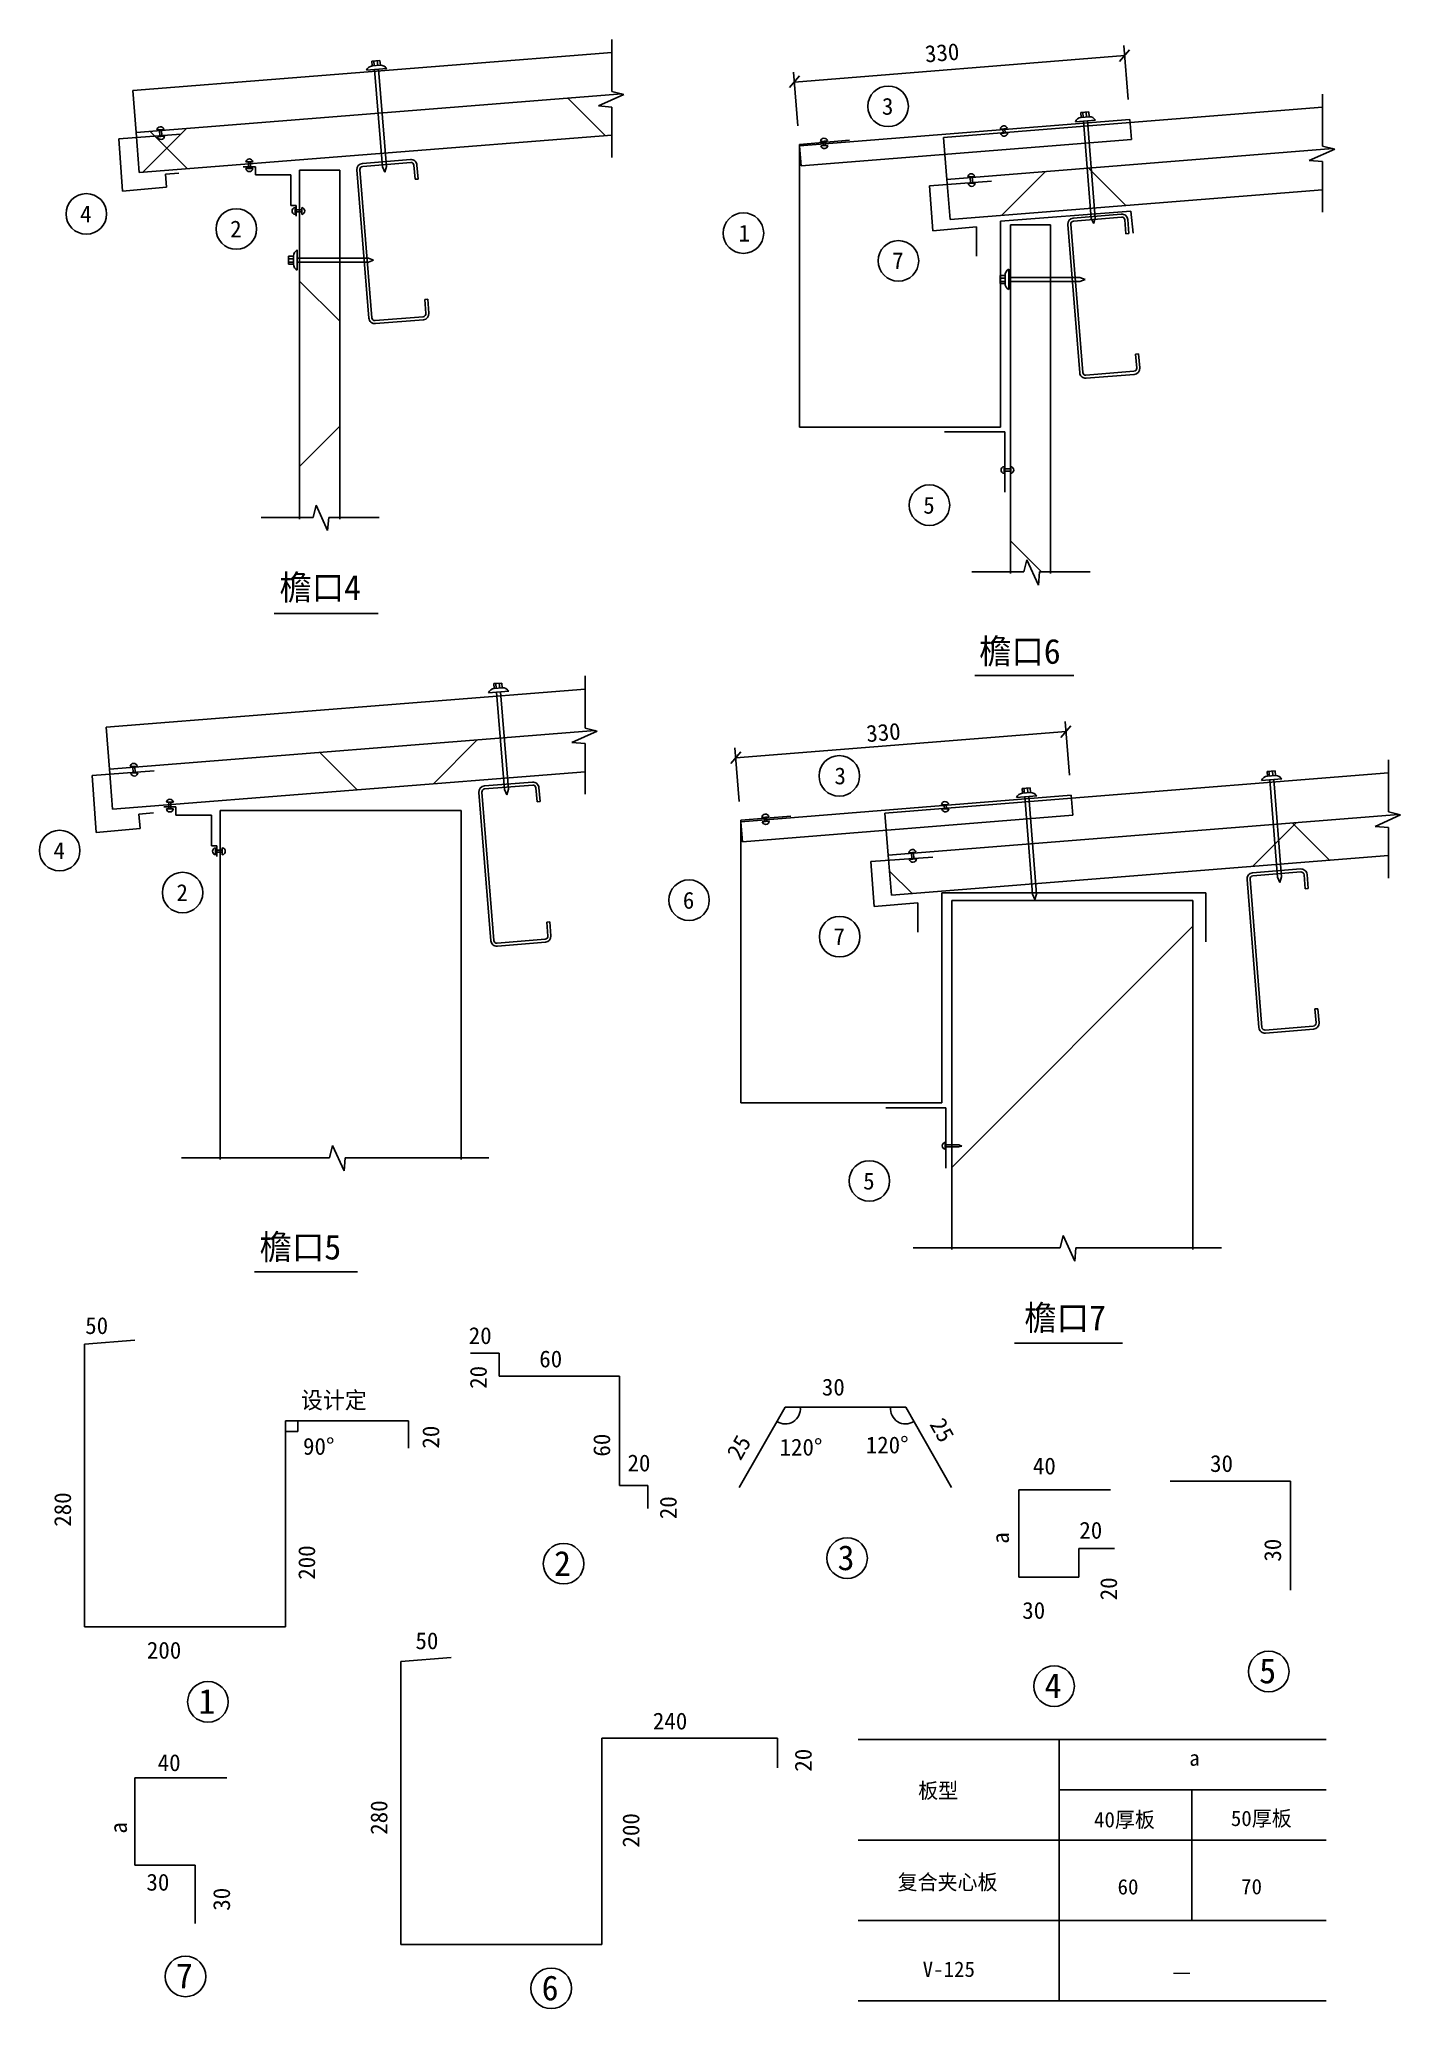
# Model space of a CAD drawing. Header units: metres. Extents: x 771 to 2127, y 842 to 2803.
import ezdxf

# ---------------------------------------------------------------- set-up
doc = ezdxf.new("R2010")
doc.units = ezdxf.units.M
doc.layers.add('1', color=6, linetype='Continuous')

# ---------------------------------------------------------------- blocks, each defined once
blk = doc.blocks.new('_ARCHTICK')
at = {"color": 6, "linetype": 'ByBlock'}
blk.add_lwpolyline([(-0.56, -0.56), (0.52, 0.52)], dxfattribs=at)

msp = doc.modelspace()

# ---------------------------------------------------------------- hatches: boundary and pattern name
h = msp.add_hatch()
h.set_pattern_fill('ANSI37', scale=100)
h.paths.add_polyline_path([(1112.62, 2729.36), (1115.83, 2689.48), (1341.18, 2707.36), (1341.18, 2735.28), (1328.03, 2736.32), (1353.35, 2747.81), (1351.35, 2748.3)])
h.paths.add_polyline_path([(1111.85, 2689.16), (1108.64, 2729.04), (867.6, 2709.91), (870.79, 2670.04)])
h.paths.add_polyline_path([(1112.62, 2729.36), (1108.64, 2729.04), (1111.85, 2689.16), (1115.83, 2689.48)])
h = msp.add_hatch()
h.set_pattern_fill('ANSI37', scale=100)
h.paths.add_polyline_path([(1818.64, 2674.69), (1821.85, 2634.82), (2048.97, 2652.99), (2048.97, 2680.91), (2035.82, 2681.95), (2061.14, 2693.45), (2059.14, 2693.93)])
h.paths.add_polyline_path([(1817.87, 2634.5), (1814.66, 2674.37), (1675.04, 2663.2), (1678.23, 2623.33)])
h.paths.add_polyline_path([(1814.66, 2674.37), (1817.87, 2634.5), (1821.85, 2634.82), (1818.64, 2674.69)])
h = msp.add_hatch()
h.set_pattern_fill('ANSI37', scale=100)
h.paths.add_polyline_path([(1070.44, 2672.49), (1030.44, 2672.49), (1030.44, 2431.84, -0.92), (1030.44, 2424.8), (1030.44, 2326.79), (1043.88, 2326.79), (1046.83, 2338.95), (1058.33, 2313.63), (1059.37, 2326.79), (1070.44, 2326.79)])
h = msp.add_hatch()
h.set_pattern_fill('ANSI37', scale=100)
h.paths.add_polyline_path([(1778.23, 2618.12), (1738.23, 2618.12), (1738.23, 2377.47, -0.92), (1738.23, 2370.43), (1738.23, 2272.42), (1751.67, 2272.42), (1754.62, 2284.58), (1766.12, 2259.26), (1767.16, 2272.42), (1778.23, 2272.42)])
h = msp.add_hatch()
h.set_pattern_fill('ANSI37', scale=100)
h.paths.add_polyline_path([(1086.08, 2095.65), (1089.29, 2055.78), (1314.64, 2073.66), (1314.64, 2101.58), (1301.48, 2102.61), (1326.8, 2114.11), (1324.81, 2114.6)])
h.paths.add_polyline_path([(1085.3, 2055.46), (1082.09, 2095.34), (841.06, 2076.21), (844.25, 2036.34)])
h.paths.add_polyline_path([(1086.08, 2095.65), (1082.09, 2095.34), (1085.3, 2055.46), (1089.29, 2055.78)])
h = msp.add_hatch()
h.set_pattern_fill('ANSI31', scale=300)
h.paths.add_polyline_path([(951.28, 1689.42), (1060.16, 1689.42), (1063.12, 1701.58), (1074.62, 1676.26), (1075.65, 1689.42), (1191.28, 1689.42), (1191.28, 2035.12), (951.28, 2035.12), (951.28, 2000.75), (961.28, 2000.75), (964.22, 1999.69), (961.28, 1998.74), (951.28, 1998.74)])
h = msp.add_hatch()
h.set_pattern_fill('ANSI37', scale=100)
h.paths.add_polyline_path([(1760.18, 2001.97), (1763.39, 1962.1), (2114.58, 1990.19), (2114.58, 2018.11), (2101.42, 2019.14), (2126.74, 2030.64), (2124.75, 2031.13)])
h.paths.add_polyline_path([(1759.4, 1961.78), (1756.19, 2001.65), (1616.57, 1990.48), (1619.76, 1950.61)])
h.paths.add_polyline_path([(1759.4, 1961.78), (1763.39, 1962.1), (1760.18, 2001.97), (1756.19, 2001.65)])
h = msp.add_hatch()
h.set_pattern_fill('ANSI31', scale=300)
h.paths.add_polyline_path([(1919.76, 1945.4), (1679.76, 1945.4), (1679.76, 1704.75, -0.92), (1679.76, 1697.71), (1679.76, 1599.7), (1787.84, 1599.7), (1790.79, 1611.86), (1802.29, 1586.54), (1803.33, 1599.7), (1919.76, 1599.7)])

# ---------------------------------------------------------------- linework, layer by layer
for p, q in [((864.25, 2751.78), (1341.18, 2789.62)), ((1341.18, 2750.77), (1341.18, 2802.6)), ((1523.14, 2760.15), (1852.09, 2786.47)), ((1855.58, 2742.85), (1851.29, 2796.44)), ((1117.17, 2773.49), (1097.09, 2771.88)), ((1110.43, 2781.64), (1102.44, 2781.01)), ((1102.44, 2781.01), (1102.83, 2776.17)), ((1102.83, 2776.17), (1110.82, 2776.81)), ((1104.39, 2781.16), (1104.78, 2776.32)), ((1105.13, 2772.53), (1112.94, 2675.6)), ((1107.8, 2781.43), (1108.19, 2776.6)), ((1109.12, 2772.84), (1116.93, 2675.92)), ((1110.82, 2776.81), (1110.43, 2781.64)), ((1526.63, 2716.54), (1522.35, 2770.12)), ((867.6, 2709.91), (864.25, 2751.78)), ((1353.35, 2747.81), (1328.03, 2736.32)), ((1341.18, 2750.77), (1353.35, 2747.81)), ((2048.97, 2696.4), (2048.97, 2748.23)), ((1328.03, 2736.32), (1341.18, 2735.28)), ((1341.18, 2684.98), (1341.18, 2735.28)), ((1816.18, 2730.33), (1808.2, 2729.69)), ((1808.2, 2729.69), (1808.58, 2724.85)), ((1808.58, 2724.85), (1816.57, 2725.49)), ((1810.14, 2729.84), (1810.53, 2725.01)), ((1813.55, 2730.12), (1813.94, 2725.28)), ((1816.57, 2725.49), (1816.18, 2730.33)), ((1857.42, 2719.93), (2048.97, 2735.25)), ((895.3, 2712.94), (888.35, 2712.43)), ((895.8, 2706.26), (888.84, 2705.75)), ((890.83, 2712.61), (891.32, 2705.93)), ((892.82, 2712.76), (893.32, 2706.08)), ((1528.23, 2696.6), (1857.18, 2722.92)), ((1857.42, 2719.93), (1671.69, 2705.07)), ((1735.11, 2713.86), (1728.16, 2713.31)), ((1735.46, 2709.51), (1728.51, 2708.96)), ((1730.64, 2713.5), (1730.98, 2709.16)), ((1732.63, 2713.66), (1732.98, 2709.32)), ((1822.92, 2722.17), (1802.84, 2720.57)), ((1810.89, 2721.21), (1818.69, 2624.29)), ((1814.87, 2721.53), (1822.68, 2624.61)), ((1857.18, 2722.92), (1858.77, 2702.98)), ((1528.23, 2696.6), (1529.82, 2676.66)), ((1529.82, 2676.66), (1858.77, 2702.98)), ((1556.14, 2701.47), (1549.19, 2700.92)), ((1556.49, 2697.13), (1549.54, 2696.57)), ((1551.67, 2701.12), (1552.01, 2696.77)), ((1553.66, 2701.28), (1554.01, 2696.93)), ((1673.04, 2688.12), (1671.69, 2705.07)), ((1675.04, 2663.2), (1673.04, 2688.12)), ((2061.14, 2693.45), (2035.82, 2681.95)), ((2048.97, 2696.4), (2061.14, 2693.45)), ((983.85, 2680.63), (976.87, 2680.63)), ((983.85, 2673.93), (976.87, 2673.93)), ((979.36, 2680.63), (979.36, 2673.93)), ((981.36, 2680.63), (981.36, 2673.93)), ((1112.94, 2675.6), (1115.35, 2670.51)), ((1116.93, 2675.92), (1115.35, 2670.51)), ((1702.6, 2666.22), (1695.64, 2665.71)), ((1700.12, 2666.04), (1700.61, 2659.36)), ((2035.82, 2681.95), (2048.97, 2680.91)), ((2048.97, 2630.61), (2048.97, 2680.91)), ((1703.09, 2659.54), (1696.13, 2659.03)), ((1698.12, 2665.89), (1698.61, 2659.21)), ((1025.84, 2635.28), (1025.84, 2628.31)), ((1025.84, 2632.8), (1032.54, 2632.8)), ((1025.84, 2630.79), (1032.54, 2630.79)), ((1032.54, 2635.28), (1032.54, 2628.31)), ((1818.69, 2624.29), (1821.1, 2619.19)), ((1822.68, 2624.61), (1821.1, 2619.19)), ((1028.09, 2592.98), (1028.09, 2572.83)), ((1019.42, 2586.91), (1019.42, 2578.9)), ((1024.27, 2586.91), (1019.42, 2586.91)), ((1019.42, 2584.28), (1024.27, 2584.28)), ((1019.42, 2580.86), (1024.27, 2580.86)), ((1019.42, 2578.9), (1024.27, 2578.9)), ((1024.27, 2578.9), (1024.27, 2586.91)), ((1028.09, 2584.91), (1098.87, 2584.91)), ((1028.09, 2580.91), (1098.87, 2580.91)), ((1098.87, 2584.91), (1104.14, 2582.91)), ((1098.87, 2580.91), (1104.14, 2582.91)), ((1736.67, 2573.76), (1736.67, 2553.61)), ((1728, 2567.69), (1728, 2559.68)), ((1732.86, 2567.69), (1728, 2567.69)), ((1728, 2565.06), (1732.86, 2565.06)), ((1728, 2561.64), (1732.86, 2561.64)), ((1728, 2559.68), (1732.86, 2559.68)), ((1732.86, 2559.68), (1732.86, 2567.69)), ((1736.67, 2565.69), (1807.45, 2565.69)), ((1736.67, 2561.69), (1807.45, 2561.69)), ((1807.45, 2565.69), (1812.72, 2563.69)), ((1807.45, 2561.69), (1812.72, 2563.69)), ((1731.81, 2377.44), (1731.81, 2370.46)), ((1731.81, 2374.95), (1738.51, 2374.95)), ((1731.81, 2372.95), (1738.51, 2372.95)), ((1738.51, 2377.44), (1738.51, 2370.46)), ((1043.88, 2326.79), (1046.83, 2338.95)), ((1046.83, 2338.95), (1058.33, 2313.63)), ((1043.88, 2326.79), (992.05, 2326.79)), ((1058.33, 2313.63), (1059.37, 2326.79)), ((1109.67, 2326.79), (1059.37, 2326.79)), ((1751.67, 2272.42), (1754.62, 2284.58)), ((1754.62, 2284.58), (1766.12, 2259.26)), ((1751.67, 2272.42), (1699.84, 2272.42)), ((1766.12, 2259.26), (1767.16, 2272.42)), ((1817.46, 2272.42), (1767.16, 2272.42)), ((1005.24, 2231.24), (1108.79, 2231.24)), ((1231.88, 2161.9), (1223.89, 2161.26)), ((1223.89, 2161.26), (1224.28, 2156.42)), ((1224.28, 2156.42), (1232.27, 2157.06)), ((1225.84, 2161.42), (1226.23, 2156.58)), ((1229.25, 2161.69), (1229.64, 2156.85)), ((1232.27, 2157.06), (1231.88, 2161.9)), ((1314.64, 2117.07), (1314.64, 2168.9)), ((1702.7, 2169.4), (1801.29, 2169.4)), ((837.71, 2118.08), (1314.64, 2155.92)), ((1238.62, 2153.74), (1218.54, 2152.14)), ((1226.58, 2152.78), (1234.39, 2055.86)), ((1230.57, 2153.1), (1238.38, 2056.18)), ((841.06, 2076.21), (837.71, 2118.08)), ((1314.64, 2117.07), (1326.8, 2114.11)), ((1797.11, 2070.13), (1792.83, 2123.72)), ((1326.8, 2114.11), (1301.48, 2102.61)), ((1301.48, 2102.61), (1314.64, 2101.58)), ((1314.64, 2051.28), (1314.64, 2101.58)), ((1464.67, 2087.43), (1793.62, 2113.75)), ((868.76, 2079.24), (861.8, 2078.73)), ((864.28, 2078.91), (864.77, 2072.23)), ((866.28, 2079.06), (866.77, 2072.38)), ((1468.16, 2043.82), (1463.88, 2097.4)), ((2114.58, 2033.6), (2114.58, 2085.43)), ((869.25, 2072.56), (862.29, 2072.05)), ((1798.95, 2047.21), (2114.58, 2072.45)), ((2008.44, 2066.43), (1988.35, 2064.82)), ((2001.7, 2074.59), (1993.71, 2073.95)), ((1993.71, 2073.95), (1994.1, 2069.11)), ((1994.1, 2069.11), (2002.08, 2069.75)), ((1995.66, 2074.1), (1996.05, 2069.27)), ((1996.4, 2065.47), (2004.21, 1968.55)), ((1999.07, 2074.38), (1999.46, 2069.54)), ((2000.39, 2065.79), (2008.19, 1968.86)), ((2002.08, 2069.75), (2001.7, 2074.59)), ((904.69, 2043.26), (897.71, 2043.26)), ((900.2, 2043.26), (900.2, 2036.56)), ((902.2, 2043.26), (902.2, 2036.56)), ((1234.39, 2055.86), (1236.8, 2050.76)), ((1238.38, 2056.18), (1236.8, 2050.76)), ((1469.76, 2023.88), (1798.71, 2050.2)), ((1798.95, 2047.21), (1613.22, 2032.35)), ((1676.64, 2041.14), (1669.69, 2040.59)), ((1672.17, 2040.78), (1672.52, 2036.43)), ((1674.16, 2040.94), (1674.51, 2036.59)), ((1764.45, 2049.45), (1744.37, 2047.84)), ((1757.71, 2057.61), (1749.73, 2056.97)), ((1749.73, 2056.97), (1750.11, 2052.13)), ((1750.11, 2052.13), (1758.1, 2052.77)), ((1751.68, 2057.12), (1752.06, 2052.29)), ((1752.42, 2048.49), (1760.22, 1951.57)), ((1755.09, 2057.4), (1755.47, 2052.56)), ((1756.4, 2048.81), (1764.21, 1951.88)), ((1758.1, 2052.77), (1757.71, 2057.61)), ((1798.71, 2050.2), (1800.3, 2030.26)), ((904.69, 2036.56), (897.71, 2036.56)), ((1469.76, 2023.88), (1471.35, 2003.94)), ((1471.35, 2003.94), (1800.3, 2030.26)), ((1497.67, 2028.75), (1490.72, 2028.2)), ((1498.02, 2024.4), (1491.07, 2023.85)), ((1493.2, 2028.39), (1493.55, 2024.05)), ((1495.19, 2028.55), (1495.54, 2024.21)), ((1614.58, 2015.4), (1613.22, 2032.35)), ((1676.99, 2036.79), (1670.04, 2036.24)), ((2126.74, 2030.64), (2101.42, 2019.14)), ((2101.42, 2019.14), (2114.58, 2018.11)), ((2114.58, 2033.6), (2126.74, 2030.64)), ((1616.57, 1990.48), (1614.58, 2015.4)), ((2114.58, 1967.81), (2114.58, 2018.11)), ((946.68, 1997.91), (946.68, 1990.94)), ((946.68, 1995.43), (953.38, 1995.43)), ((946.68, 1993.42), (953.38, 1993.42)), ((953.38, 1997.91), (953.38, 1990.94)), ((1644.13, 1993.5), (1637.17, 1992.99)), ((1644.62, 1986.82), (1637.66, 1986.31)), ((1639.65, 1993.17), (1640.14, 1986.49)), ((1641.65, 1993.32), (1642.14, 1986.64)), ((2004.21, 1968.55), (2006.62, 1963.45)), ((2008.19, 1968.86), (2006.62, 1963.45)), ((1760.22, 1951.57), (1762.64, 1946.47)), ((1764.21, 1951.88), (1762.64, 1946.47)), ((1060.16, 1689.42), (912.89, 1689.42)), ((1060.16, 1689.42), (1063.12, 1701.58)), ((1063.12, 1701.58), (1074.62, 1676.26)), ((1074.62, 1676.26), (1075.65, 1689.42)), ((1218.94, 1689.42), (1075.65, 1689.42)), ((1673.34, 1704.72), (1673.34, 1697.74)), ((1673.34, 1702.23), (1686.74, 1702.23)), ((1673.34, 1700.23), (1686.74, 1700.23)), ((1686.74, 1702.23), (1689.75, 1701.01)), ((1689.75, 1701.01), (1686.74, 1700.23)), ((1787.84, 1599.7), (1790.79, 1611.86)), ((1790.79, 1611.86), (1802.29, 1586.54)), ((1787.84, 1599.7), (1641.37, 1599.7)), ((1802.29, 1586.54), (1803.33, 1599.7)), ((1948.27, 1599.7), (1803.33, 1599.7)), ((985.34, 1575.82), (1088.06, 1575.82)), ((1742.41, 1504.78), (1849.89, 1504.78)), ((1028.49, 1416.7), (1016.86, 1416.7)), ((1028.49, 1427.64), (1028.49, 1416.7)), ((1586.68, 1110.1), (2052.68, 1110.1)), ((1786.68, 1110.1), (1786.68, 850.1)), ((1786.68, 1060.1), (2052.68, 1060.1)), ((1918.68, 1060.1), (1918.68, 930.1)), ((1586.68, 1010.1), (2052.68, 1010.1)), ((1586.68, 930.1), (2052.68, 930.1)), ((1786.68, 930.1), (2052.68, 930.1)), ((1586.68, 850.1), (2052.68, 850.1))]:
    msp.add_line(p, q)
for centre in [(1616.41, 2735.95), (818.04, 2628.83), (967.4, 2613.88), (1472.3, 2609.75), (1626.65, 2582.11), (1657.53, 2338.95), (1567.82, 2069.44), (791.49, 1995.13), (913.94, 1953.28), (1418.18, 1945.71), (1568.18, 1909.39), (1597.75, 1666.23), (1293.25, 1285.25), (1575.58, 1290.79), (1995.43, 1177.98), (1781.69, 1163.35), (939.12, 1147.73), (916.79, 874.39), (1280.93, 862.56)]:
    msp.add_circle(centre, 20.2)
for centre, radius, start, end in [((1103.32, 2769.52), 6.66, 94.18, 159.27), ((1111.39, 2770.17), 6.66, 29.88, 94.97), ((1809.07, 2718.21), 6.66, 94.18, 159.27), ((1817.15, 2718.85), 6.66, 29.88, 94.97), ((891.87, 2712.13), 3.53, 13.32, 175.1), ((892.28, 2706.56), 3.53, 193.32, 355.1), ((1731.68, 2713.03), 3.53, 13.68, 175.46), ((1731.94, 2709.79), 3.53, 193.68, 355.46), ((1552.71, 2700.64), 3.53, 13.68, 175.46), ((1552.97, 2697.41), 3.53, 193.68, 355.46), ((980.36, 2680.07), 3.53, 9.11, 170.89), ((980.36, 2674.49), 3.53, 189.11, 350.89), ((1093.46, 2673.16), 6, 94.66, 184.66), ((1093.46, 2673.16), 3, 94.66, 184.66), ((1141.3, 2677.05), 6, 4.66, 94.71), ((1141.3, 2677.05), 3, 4.66, 94.71), ((1699.16, 2665.41), 3.53, 13.32, 175.1), ((1699.57, 2659.84), 3.53, 193.32, 355.1), ((1026.4, 2631.79), 3.53, 99.11, 260.89), ((1031.98, 2631.79), 3.53, 279.11, 80.89), ((1849.09, 2622.68), 6, 4.66, 94.71), ((1801.25, 2618.79), 6, 94.66, 184.66), ((1801.25, 2618.79), 3, 94.66, 184.66), ((1849.09, 2622.68), 3, 4.66, 94.71), ((1030.94, 2586.96), 6.66, 115.31, 180.4), ((1030.94, 2578.86), 6.66, 179.6, 244.69), ((1739.52, 2567.74), 6.66, 115.31, 180.4), ((1739.52, 2559.63), 6.66, 179.6, 244.69), ((1153.21, 2529.53), 3, 274.66, 4.66), ((1153.21, 2529.53), 6, 274.66, 4.66), ((1105.36, 2525.64), 6, 184.66, 274.66), ((1105.36, 2525.64), 3, 184.66, 274.66), ((1813.15, 2471.27), 6, 184.66, 274.66), ((1813.15, 2471.27), 3, 184.66, 274.66), ((1861, 2475.16), 3, 274.66, 4.66), ((1861, 2475.16), 6, 274.66, 4.66), ((1732.37, 2373.95), 3.53, 99.11, 260.89), ((1737.95, 2373.95), 3.53, 279.11, 80.89), ((1224.77, 2149.78), 6.66, 94.18, 159.27), ((1232.84, 2150.42), 6.66, 29.88, 94.97), ((865.32, 2078.43), 3.53, 13.32, 175.1), ((865.73, 2072.86), 3.53, 193.32, 355.1), ((1214.91, 2053.42), 6, 94.66, 184.66), ((1262.75, 2057.3), 6, 4.66, 94.71), ((1262.75, 2057.3), 3, 4.66, 94.71), ((1994.58, 2062.47), 6.66, 94.18, 159.27), ((2002.66, 2063.11), 6.66, 29.88, 94.97), ((901.2, 2042.71), 3.53, 9.11, 170.89), ((1214.91, 2053.42), 3, 94.66, 184.66), ((1673.21, 2040.31), 3.53, 13.68, 175.46), ((1750.6, 2045.49), 6.66, 94.18, 159.27), ((1758.68, 2046.13), 6.66, 29.88, 94.97), ((901.2, 2037.12), 3.53, 189.11, 350.89), ((1494.24, 2027.92), 3.53, 13.68, 175.46), ((1494.5, 2024.68), 3.53, 193.68, 355.46), ((1673.47, 2037.07), 3.53, 193.68, 355.46), ((947.24, 1994.42), 3.53, 99.11, 260.89), ((952.82, 1994.42), 3.53, 279.11, 80.89), ((1640.69, 1992.69), 3.53, 13.32, 175.1), ((1641.1, 1987.12), 3.53, 193.32, 355.1), ((1979.77, 1966.93), 6, 94.66, 184.66), ((1979.77, 1966.93), 3, 94.66, 184.66), ((2027.61, 1970.81), 6, 4.66, 94.71), ((2027.61, 1970.81), 3, 4.66, 94.71), ((1226.81, 1905.89), 6, 184.66, 274.66), ((1226.81, 1905.89), 3, 184.66, 274.66), ((1274.66, 1909.78), 3, 274.66, 4.66), ((1274.66, 1909.78), 6, 274.66, 4.66), ((2039.52, 1823.29), 3, 274.66, 4.66), ((2039.52, 1823.29), 6, 274.66, 4.66), ((1991.68, 1819.41), 6, 184.66, 274.66), ((1991.68, 1819.41), 3, 184.66, 274.66), ((1673.9, 1701.23), 3.53, 99.11, 260.89), ((1513.99, 1439.4), 15.06, 236.91, 6.14), ((1633.81, 1439.4), 15.06, 173.86, 303.09)]:
    msp.add_arc(centre, radius, start, end)
at = {"layer": '1'}
for p, q in [((867.6, 2709.91), (1351.35, 2748.3)), ((850.38, 2703.61), (912.15, 2708.16)), ((870.79, 2670.04), (867.6, 2709.91)), ((870.79, 2670.04), (1341.18, 2707.36)), ((850.38, 2703.61), (854.19, 2651.62)), ((1528.23, 2698.13), (1578.07, 2702.12)), ((1528.23, 2416.6), (1528.23, 2698.13)), ((1675.04, 2663.2), (2059.14, 2693.93)), ((896.74, 2668.4), (910, 2669.46)), ((897.76, 2655.52), (896.74, 2668.4)), ((986.38, 2675.88), (974.28, 2675.88)), ((986.38, 2667.71), (986.38, 2675.88)), ((1021.69, 2667.71), (986.38, 2667.71)), ((1021.69, 2637.22), (1021.69, 2667.71)), ((1030.44, 2325.13), (1030.44, 2672.49)), ((1030.44, 2672.49), (1070.44, 2672.49)), ((1070.44, 2325.13), (1070.44, 2672.49)), ((1099.38, 2525.15), (1087.48, 2672.67)), ((1102.37, 2525.4), (1090.47, 2672.92)), ((1140.81, 2683.03), (1092.97, 2679.14)), ((1093.21, 2676.15), (1141.05, 2680.04)), ((1145.43, 2663.34), (1144.29, 2677.29)), ((1148.42, 2663.58), (1147.28, 2677.53)), ((854.19, 2651.62), (897.76, 2655.52)), ((1145.43, 2663.34), (1148.42, 2663.58)), ((1657.67, 2656.89), (1719.45, 2661.43)), ((1657.67, 2656.89), (1660.92, 2612.05)), ((1678.23, 2623.33), (1675.04, 2663.2)), ((1678.23, 2623.33), (2048.97, 2652.99)), ((1021.69, 2637.22), (1027.04, 2637.22)), ((1027.04, 2637.22), (1027.04, 2626.54)), ((1728.23, 2621.71), (1858.26, 2631.45)), ((1848.6, 2628.66), (1800.76, 2624.77)), ((1858.26, 2631.45), (1860.5, 2609.58)), ((1660.92, 2612.05), (1704.49, 2615.95)), ((1704.49, 2615.95), (1704.49, 2586.71)), ((1728.23, 2416.6), (1728.23, 2621.71)), ((1738.23, 2270.76), (1738.23, 2618.12)), ((1738.23, 2618.12), (1778.23, 2618.12)), ((1778.23, 2270.76), (1778.23, 2618.12)), ((1807.17, 2470.78), (1795.27, 2618.3)), ((1810.16, 2471.03), (1798.26, 2618.55)), ((1801, 2621.78), (1848.84, 2625.67)), ((1853.22, 2608.97), (1852.08, 2622.92)), ((1853.22, 2608.97), (1856.21, 2609.21)), ((1856.21, 2609.21), (1855.07, 2623.17)), ((1155.06, 2543.72), (1158.05, 2543.97)), ((1156.2, 2529.77), (1155.06, 2543.72)), ((1158.05, 2543.97), (1159.19, 2530.01)), ((1105.61, 2522.65), (1153.45, 2526.54)), ((1153.69, 2523.55), (1105.85, 2519.66)), ((1862.85, 2489.36), (1865.84, 2489.6)), ((1865.84, 2489.6), (1866.98, 2475.65)), ((1813.4, 2468.28), (1861.24, 2472.17)), ((1863.99, 2475.4), (1862.85, 2489.36)), ((1861.48, 2469.18), (1813.64, 2465.29)), ((1528.23, 2416.6), (1728.23, 2416.6)), ((1732.51, 2411.8), (1672.51, 2411.8)), ((1732.51, 2351.8), (1732.51, 2411.8)), ((841.06, 2076.21), (1324.81, 2114.6)), ((823.83, 2069.91), (885.61, 2074.45)), ((823.83, 2069.91), (827.95, 2013.07)), ((844.25, 2036.34), (841.06, 2076.21)), ((844.25, 2036.34), (1314.64, 2073.66)), ((1262.26, 2063.28), (1214.42, 2059.4)), ((1214.66, 2056.41), (1262.5, 2060.29)), ((1220.83, 1905.41), (1208.93, 2052.93)), ((1223.82, 1905.65), (1211.92, 2053.17)), ((1266.88, 2043.59), (1265.74, 2057.54)), ((1266.88, 2043.59), (1269.87, 2043.83)), ((1269.87, 2043.83), (1268.73, 2057.79)), ((870.44, 2031.28), (884.96, 2032.58)), ((871.72, 2016.98), (870.44, 2031.28)), ((907.23, 2038.51), (895.12, 2038.51)), ((907.23, 2030.34), (907.23, 2038.51)), ((942.54, 2030.34), (907.23, 2030.34)), ((942.54, 1999.85), (942.54, 2030.34)), ((951.28, 1687.76), (951.28, 2035.12)), ((951.28, 2035.12), (1191.28, 2035.12)), ((1191.28, 1687.76), (1191.28, 2035.12)), ((1469.76, 2025.41), (1519.6, 2029.4)), ((1469.76, 1743.88), (1469.76, 2025.41)), ((1616.57, 1990.48), (2124.75, 2031.13)), ((827.95, 2013.07), (871.72, 2016.98)), ((942.54, 1999.85), (947.89, 1999.85)), ((947.89, 1999.85), (947.89, 1989.17)), ((1599.2, 1984.17), (1660.98, 1988.71)), ((1599.2, 1984.17), (1602.45, 1939.33)), ((1619.76, 1950.61), (1616.57, 1990.48)), ((1619.76, 1950.61), (2114.58, 1990.19)), ((1985.7, 1818.92), (1973.79, 1966.44)), ((1988.69, 1819.16), (1976.78, 1966.68)), ((2027.12, 1976.79), (1979.28, 1972.91)), ((1979.53, 1969.92), (2027.37, 1973.8)), ((2031.74, 1957.1), (2030.6, 1971.06)), ((2034.73, 1957.35), (2033.59, 1971.3)), ((1602.45, 1939.33), (1646.02, 1943.23)), ((1646.02, 1943.23), (1646.02, 1913.99)), ((1669.76, 1743.88), (1669.76, 1953.02)), ((1669.76, 1953.02), (1932.91, 1953.02)), ((1679.76, 1598.04), (1679.76, 1945.4)), ((1679.76, 1945.4), (1919.76, 1945.4)), ((1919.76, 1598.04), (1919.76, 1945.4)), ((1932.91, 1953.02), (1932.91, 1904.2)), ((2031.74, 1957.1), (2034.73, 1957.35)), ((1276.51, 1923.98), (1279.5, 1924.22)), ((1277.65, 1910.02), (1276.51, 1923.98)), ((1279.5, 1924.22), (1280.64, 1910.27)), ((1227.06, 1902.9), (1274.9, 1906.79)), ((1275.14, 1903.8), (1227.3, 1899.91)), ((2041.37, 1837.49), (2044.36, 1837.73)), ((2042.51, 1823.54), (2041.37, 1837.49)), ((2044.36, 1837.73), (2045.5, 1823.78)), ((1991.92, 1816.42), (2039.76, 1820.3)), ((2040.01, 1817.31), (1992.16, 1813.43)), ((1469.76, 1743.88), (1669.76, 1743.88)), ((1674.04, 1739.08), (1614.04, 1739.08)), ((1674.04, 1679.08), (1674.04, 1739.08)), ((816.34, 1503.9), (866.18, 1507.89)), ((816.34, 1222.38), (816.34, 1503.9)), ((1229.01, 1494.9), (1200.72, 1494.9)), ((1229.01, 1471.81), (1229.01, 1494.9)), ((1229.01, 1471.81), (1349.01, 1471.81)), ((1349.01, 1471.81), (1349.01, 1363.16)), ((1513.9, 1441.01), (1468.19, 1361.01)), ((1513.9, 1441.01), (1633.9, 1441.01)), ((1633.9, 1441.01), (1679.62, 1361.01)), ((1016.34, 1222.38), (1016.34, 1427.48)), ((1016.34, 1427.48), (1138.94, 1427.48)), ((1138.94, 1400.39), (1138.94, 1427.48)), ((1377.3, 1363.16), (1349.01, 1363.16)), ((1377.3, 1340.06), (1377.3, 1363.16)), ((1837.91, 1358.71), (1746.41, 1358.71)), ((1746.41, 1271.81), (1746.41, 1358.71)), ((1897.24, 1367.51), (2017.24, 1367.51)), ((2017.24, 1367.51), (2017.24, 1258.86)), ((1806.41, 1271.81), (1806.41, 1300.43)), ((1806.41, 1300.43), (1841.86, 1300.43)), ((1746.41, 1271.81), (1806.41, 1271.81)), ((816.34, 1222.38), (1016.34, 1222.38)), ((1131.32, 1187.87), (1181.17, 1191.86)), ((1131.32, 906.34), (1131.32, 1187.87)), ((1331.32, 906.34), (1331.32, 1111.45)), ((1331.32, 1111.45), (1506.33, 1111.45)), ((1506.33, 1111.45), (1506.33, 1081.98)), ((866.32, 985.07), (866.32, 1071.98)), ((957.82, 1071.98), (866.32, 1071.98)), ((866.32, 985.07), (926.32, 985.07)), ((926.32, 985.07), (926.32, 927.13)), ((1131.32, 906.34), (1331.32, 906.34))]:
    msp.add_line(p, q, dxfattribs=at)

# ---------------------------------------------------------------- block references
at = {"xscale": 10, "yscale": 10, "zscale": 10}
for p, rotation in [((1852.09, 2786.47), 4.57), ((1523.14, 2760.15), 184.57), ((1793.62, 2113.75), 4.57), ((1464.67, 2087.43), 184.57)]:
    msp.add_blockref('_ARCHTICK', p, dxfattribs=dict(at, rotation=rotation))

# ---------------------------------------------------------------- texts
for s, rotation, p in [('330', 4.57, (1653.76, 2779.65)), ('330', 4.57, (1595.29, 2103.07)), ('20', 90, (1216.77, 1459.29)), ('20', 89.71, (1169.36, 1399.75)), ('60', 90, (1339.62, 1391.81)), ('25', 60.26, (1469.4, 1386.96)), ('25', 299.74, (1657.24, 1424)), ('280', 90, (802.81, 1321.98)), ('20', 90, (1405.85, 1329.53)), ('a', 90, (1736.69, 1305.1)), ('200', 90, (1045.87, 1269.23)), ('30', 90, (2007.67, 1287.25)), ('20', 90, (1844.38, 1248.79)), ('20', 90, (1540.25, 1078.18)), ('280', 90, (1117.8, 1015.38)), ('a', 90, (858.43, 1016.54)), ('200', 90, (1368.7, 1002.66)), ('30', 90, (961.11, 939.79))]:
    msp.add_text(s, height=16.8, rotation=rotation).set_placement(p)
for s, height, p in [('3', 16.8, (1610.24, 2727.58)), ('4', 16.8, (811.87, 2620.42)), ('2', 16.8, (961.23, 2605.46)), ('1', 16.8, (1467.45, 2601.34)), ('7', 16.8, (1620.48, 2573.89)), ('5', 16.8, (1651.36, 2330.44)), ('檐口4', 24.8, (1010.26, 2244.61)), ('檐口6', 24.8, (1706.95, 2181.05)), ('3', 16.8, (1562.97, 2061.08)), ('4', 16.8, (785.33, 1986.71)), ('2', 16.8, (907.77, 1944.86)), ('6', 16.8, (1412.01, 1937.25)), ('7', 16.8, (1562.01, 1901.17)), ('5', 16.8, (1591.58, 1657.73)), ('檐口5', 24.8, (990.49, 1588.07)), ('50', 16.8, (816.91, 1513.87)), ('檐口7', 24.8, (1751.96, 1517.56)), ('20', 16.8, (1198.81, 1503.89)), ('60', 16.8, (1269.02, 1480.7)), ('设计定', 16.8, (1031.7, 1439.65)), ('30', 16.8, (1550.41, 1452.64)), ('120°', 16.8, (1594.09, 1395.09)), ('90°', 16.8, (1033.81, 1393.67)), ('20', 16.8, (1356.87, 1377.13)), ('120°', 16.8, (1508.26, 1392.85)), ('30', 16.8, (1936.98, 1376.58)), ('40', 16.8, (1760.56, 1374.13)), ('20', 16.8, (1806.8, 1310.15)), ('2', 24.8, (1283.74, 1273.12)), ('3', 24.8, (1566.06, 1278.79)), ('30', 16.8, (1749.97, 1230.37)), ('50', 16.8, (1145.75, 1200.15)), ('200', 16.8, (878.3, 1190.73)), ('5', 25, (1985.83, 1166.16)), ('1', 24.8, (929.61, 1135.87)), ('4', 24.8, (1772.17, 1151.49)), ('240', 16.8, (1382.15, 1120.21)), ('40', 16.8, (889.08, 1078.8)), ('a', 15.3, (1916.3, 1084.13)), ('板型', 15.3, (1646.35, 1051.74)), ('40厚板', 15.3, (1821.43, 1022.82)), ('50厚板', 15.3, (1957.69, 1024.1)), ('30', 16.8, (877.86, 959.81)), ('复合夹心板', 15.3, (1625.88, 960.62)), ('60', 15.3, (1844.89, 955.98)), ('70', 15.3, (1967.89, 956.15)), ('7', 24.8, (907.27, 862.53)), ('V-125', 15.3, (1650.82, 873.92)), ('6', 24.8, (1271.41, 850.57)), ('—', 15.3, (1899.33, 871.74))]:
    msp.add_text(s, height=height).set_placement(p)

doc.saveas('drawing.dxf')
